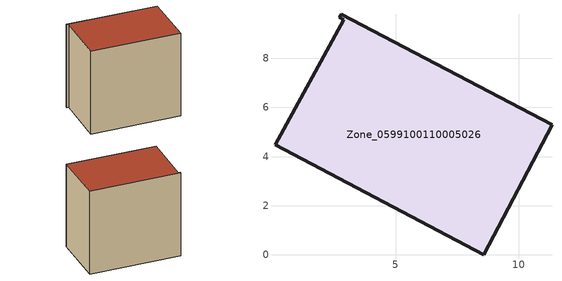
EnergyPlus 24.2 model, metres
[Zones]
Zone_0599100110005026
 floor ground (C_G): 0.09,4.47 2.88,9.57 2.71,9.67 2.77,9.79 11.36,5.29 8.59,0 z0
 wall outside (C_F): 11.36,5.29 2.77,9.79 2.71,9.67 2.88,9.57 0.09,4.47 8.59,0 11.36,5.29 z0:9.33
 roof outside (C_R): 2.88,9.57 0.09,4.47 8.59,0 11.36,5.29 2.77,9.79 2.71,9.67 z9.33
[BUILDING]
Pand.0599100110005026: North Axis=0; Terrain=City; Loads Convergence Tolerance Value=0.04; Temperature Convergence Tolerance Value=0.4; Solar Distribution=FullExterior; Maximum Number of Warmup Days=25; Minimum Number of Warmup Days=1
[Site:Location]
Rotterdam.The.Hague.AP_ZH_NLD Design_Conditions: Latitude=51.96; Longitude=4.45; Time Zone=1; Elevation=-4.5
[SITE:GROUNDTEMPERATURE:BUILDINGSURFACE]
18, 18, 18, 18, 18, 18, 18, 18, 18, 18, 18, 18
[MATERIAL] Thermal Absorptance=0.9; Solar Absorptance=0.7; Visible Absorptance=0.7
Name | Roughness | Thickness | Conductivity | Density | Specific Heat
G.TI.2015-2018 | MediumSmooth | 0.15 | 0.0428571 | 540 | 1210
F.TI.2015-2018 | Rough | 0.3 | 0.0666667 | 1920 | 840
R.TI.2015-2018 | MediumRough | 0.2 | 0.0333333 | 1500 | 1000
[CONSTRUCTION]
C_G: G.TI.2015-2018
C_F: F.TI.2015-2018
C_R: R.TI.2015-2018
[ZONE]
Zone_0599100110005026: Type=1; Multiplier=1; Ceiling Height=Autocalculate; Volume=Autocalculate; Floor Area=autocalculate; Part of Total Floor Area=Yes
[ZONEINFILTRATION:DESIGNFLOWRATE]
Infil_Zone_0599100110005026: Zone or ZoneList or Space or SpaceList=Zone_0599100110005026; Schedule=AlwaysOn; Design Flow Rate Calculation Method=Flow/Area; Flow Rate per Floor Area=0.0015; Constant Term Coefficient=1; Temperature Term Coefficient=0; Velocity Term Coefficient=0; Velocity Squared Term Coefficient=0
[HVACTEMPLATE:ZONE:IDEALLOADSAIRSYSTEM]
Zone_0599100110005026: Maximum Heating Supply Air Temperature=50; Minimum Cooling Supply Air Temperature=13; Maximum Heating Supply Air Humidity Ratio=0.0156; Minimum Cooling Supply Air Humidity Ratio=0.0077; Heating Limit=NoLimit; Cooling Limit=NoLimit; Dehumidification Control Type=ConstantSensibleHeatRatio; Cooling Sensible Heat Ratio=0.7; Dehumidification Setpoint=60; Humidification Control Type=None; Humidification Setpoint=30; Outdoor Air Method=None; Outdoor Air Flow Rate per Person=0.00944; Outdoor Air Flow Rate per Zone Floor Area=0; Outdoor Air Flow Rate per Zone=0; Demand Controlled Ventilation Type=None; Outdoor Air Economizer Type=NoEconomizer; Heat Recovery Type=None; Sensible Heat Recovery Effectiveness=0.7; Latent Heat Recovery Effectiveness=0.65
[ZONECONTROL:THERMOSTAT]
ThermostatControl_Zone_0599100110005026: Zone or ZoneList=Zone_0599100110005026; Control Type Schedule=DualSetpointControlType; Control 1=Thermostat_Zone_0599100110005026; Temperature Difference Between Cutout And Setpoint=0
[THERMOSTATSETPOINT:DUALSETPOINT]
Thermostat_Zone_0599100110005026: Heating Setpoint Temperature Schedule=HeatingSetpoint_Zone_0599100110005026; Cooling Setpoint Temperature Schedule=CoolingSetpoint_Zone_0599100110005026
[SCHEDULE:COMPACT]
HeatingSetpoint_Zone_0599100110005026: Through: 12/31, For: AllDays, Until: 24:00, 21
CoolingSetpoint_Zone_0599100110005026: Through: 12/31, For: AllDays, Until: 24:00, 24
DualSetpointControlType: Through: 12/31, For: AllDays, Until: 24:00, 4
AlwaysOn: Through: 12/31, For: AllDays, Until: 24:00, 1
